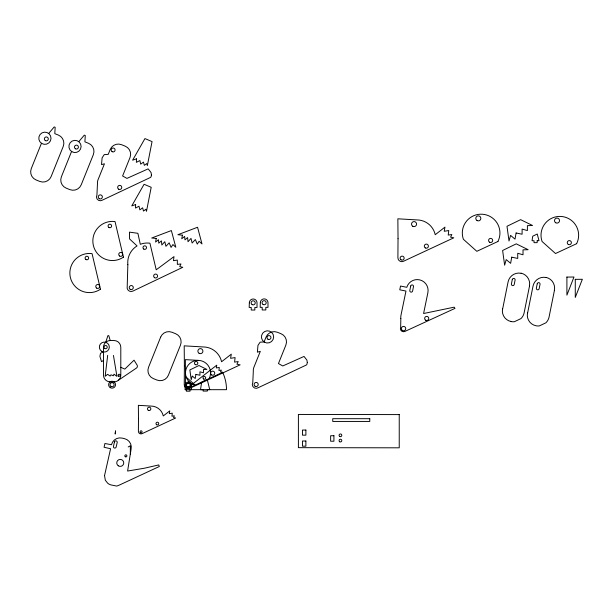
<?xml version="1.0" encoding="UTF-8"?>
<svg xmlns="http://www.w3.org/2000/svg" width="613" height="613" viewBox="0 0 613 613"><rect width="100%" height="100%" fill="white"/><g stroke="black" fill="none" stroke-linecap="round" stroke-linejoin="round"><path stroke-width="0.92" d="M185.478 372.727L185.387 385.569A2.598 2.598 0 0 0 189.08 387.945L222.649 372.298A41.148 41.148 0 0 1 226.504 389.684L185.356 389.684L216.757 365.164L216.274 367.938L219.293 367.455L218.925 370.474L221.339 370.106L220.511 371.861L222.649 372.298M185.233 385.087L185.072 389.707L186.375 389.707L186.375 391.178L189.992 391.178L189.992 389.707L191.425 389.707L191.425 385.087M130.331 454.156L130.347 445.812L128.217 446.938M107.681 355.364L105.152 376.305L107.604 374.328L110.133 376.068L110.999 374.804L113.374 375.754L114.003 374.175L116.93 376.382L113.451 355.44M502.683 308.776L508.085 281.926A11.042 11.042 0 0 1 521.081 273.275M529.486 286.171L524.084 313.021A11.164 11.164 0 0 1 520.943 318.607L514.437 321.695A10.835 10.835 0 0 1 511.135 321.564M527.617 312.982L533.019 286.133A11.042 11.042 0 0 1 546.014 277.482M554.428 290.378L549.026 317.228A11.164 11.164 0 0 1 545.884 322.806L539.379 325.901A10.835 10.835 0 0 1 536.076 325.771A10.735 10.735 0 0 1 527.54 312.959M105.735 342.284L107.911 335.625L108.762 335.625L110.24 340.529A6.781 6.781 0 0 0 103.459 347.318L103.459 375.072A6.781 6.781 0 0 0 110.072 381.853M41.446 143.289L31.278 168.606A8.743 8.743 0 0 0 36.129 179.969L39.761 181.425A8.743 8.743 0 0 0 51.132 176.575L63.231 146.446A8.743 8.743 0 0 0 58.381 135.075L54.787 133.634L55.178 127.305L54.212 126.922L48.68 133.458M71.552 151.488L61.384 176.797A8.743 8.743 0 0 0 66.235 188.168L69.867 189.624A8.743 8.743 0 0 0 81.23 184.774L93.337 154.645A8.743 8.743 0 0 0 88.479 143.273L84.893 141.833L85.284 135.504L84.318 135.121L78.786 141.649M103.459 360.467L101.52 361.67L99.896 356.322L100.547 353.241L103.459 351.877M566.902 277.091L573.975 277.015L566.902 295.144L566.902 277.015M575.278 279.359L582.35 279.275L575.278 297.412L575.278 279.275M110.24 340.529L114.018 340.529A6.781 6.781 0 0 1 120.799 347.318L120.799 375.072A6.781 6.781 0 0 1 118.278 380.351M110.24 381.861L114.018 381.861M198.014 360.36L185.356 359.632L185.471 372.903M120.799 367.317L124.814 369.103L134.04 360.176L137.059 365.026A2.253 2.253 0 0 1 136.408 368.084L117.328 380.995A6.781 6.781 0 0 1 114.072 381.853M186.191 377.087L195.149 385.117A12.544 12.544 0 0 1 186.068 369.087A12.544 12.544 0 0 1 202.765 361.295A12.544 12.544 0 0 1 209.217 378.558M511.142 321.526A10.735 10.735 0 0 1 502.606 308.753M521.104 273.191A10.858 10.858 0 0 1 529.41 286.156M546.037 277.39A10.858 10.858 0 0 1 554.344 290.363M138.484 418.618L138.392 431.284A2.598 2.598 0 0 0 142.093 433.659L175.655 418.005L173.525 417.576L174.353 415.821L171.939 416.189L172.299 413.17L169.288 413.652L169.77 410.879L163.28 415.943A12.544 12.544 0 0 0 151.028 406.074L138.369 405.339L138.484 418.618M184.383 365.769L184.245 384.765A3.9 3.9 0 0 0 189.792 388.328L240.143 364.85L236.94 364.206L238.181 361.57L234.564 362.114L235.101 357.594L230.58 358.314L231.3 354.153L221.577 361.747A18.811 18.811 0 0 0 203.194 346.95L184.199 345.847L184.383 365.769M398.036 238.725L397.898 257.728A3.9 3.9 0 0 0 403.446 261.291L453.796 237.813L450.593 237.162L451.835 234.534L448.218 235.078L448.762 230.549L444.233 231.277L444.961 227.116L435.23 234.71A18.811 18.811 0 0 0 416.855 219.914L397.86 218.81L398.036 238.725M151.457 174.927L151.097 176.674A2.452 2.452 0 0 1 150.423 177.471L102.501 200.076A3.847 3.847 0 0 1 96.931 195.064L97.467 183.616A8.743 8.743 0 0 1 98.065 179.678L104.455 163.778L101.52 164.613L102.118 157.802L104.264 154.606L108.233 154.369L110.171 149.549A8.743 8.743 0 0 1 121.543 144.691L125.167 146.155A8.743 8.743 0 0 1 130.017 157.518L122.6 175.985L126.929 178.398L148.177 168.859L151.043 172.521L151.457 174.927M307.305 362.498L306.944 364.245A2.452 2.452 0 0 1 306.278 365.041L258.349 387.646A3.847 3.847 0 0 1 252.778 382.635L253.315 371.187A8.743 8.743 0 0 1 253.92 367.248L260.303 351.356L257.376 352.184L257.973 345.372L260.111 342.177L264.088 341.939L266.027 337.119A8.743 8.743 0 0 1 277.39 332.261L281.022 333.725A8.743 8.743 0 0 1 285.873 345.088L278.455 363.555L282.777 365.969L304.025 356.437L306.898 360.099L307.305 362.498M400.833 318.568L400.664 327.319A3.149 3.149 0 0 0 405.009 331.38L454.969 308.393L454.202 307.167L423.591 313.519L427.882 292.685A10.896 10.896 0 0 0 419.905 279.926A10.896 10.896 0 0 0 406.787 287.305L400.527 286.049L399.768 289.819L405.967 291.06L400.994 315.189A10.896 10.896 0 0 0 400.833 318.568M537.187 240.687L537.149 242.664L534.038 242.664L534.038 240.763L532.046 240.687L532.758 236.181L537.249 234.005L538.98 240.648L537.187 240.687M127.849 264.663L127.22 286.409A4.03 4.03 0 0 0 132.914 291.083L182.781 267.299L179.739 266.594L180.965 263.958L177.356 264.395L177.341 260.065L173.479 260.686L173.992 256.609L156.215 269.804L149.924 243.192A19.585 19.585 0 0 0 140.308 244.311L137.894 233.308L129.458 232.135L129.588 238.955L137.059 245.92A19.585 19.585 0 0 0 127.849 264.663M136.492 158.844L136.37 162.345L139.871 160.537L140.714 164.154L143.488 162.1L144.331 165.364L146.745 163.548L147.35 165.602L152.055 141.595L144.936 138.576L132.63 160.177L136.492 158.844M135.634 204.55L135.511 208.052L139.013 206.244L139.856 209.861L142.63 207.807L143.48 211.071L145.894 209.255L146.492 211.309L151.196 187.302L144.078 184.283L131.772 205.884L135.634 204.55M249.345 302.837L249.184 307.458L251.23 307.458L251.23 310.032L254.847 310.032L254.847 307.458L257.016 307.458L257.016 302.837A3.831 3.831 0 0 0 253.184 298.998A3.831 3.831 0 0 0 249.345 302.837M260.326 302.722L260.165 307.351L262.203 307.351L262.203 309.963L265.82 309.963L265.82 307.351L267.988 307.351L267.988 302.722A3.831 3.831 0 0 0 264.157 298.891A3.831 3.831 0 0 0 260.326 302.722M207.355 389.669L207.309 391.071L203.148 391.071L203.148 389.776L200.505 389.669L201.646 382.297L207.255 379.593L209.746 389.615L207.355 389.669M104.539 475.604L105.329 480.24L107.696 483.205A8.82 8.82 0 0 0 111.367 485.013L116.761 486.078L118.96 485.251L159.311 466.508L158.759 464.93L144.323 468.232L127.604 471.037L131.09 449.191A8.82 8.82 0 0 0 124.447 438.632L122.056 438.088A8.82 8.82 0 0 0 111.497 444.731L104.93 443.505L104.072 447.26L110.585 448.739L104.539 475.604M195.938 374.405L195.21 378.512L192.244 376.014L191.21 379.754L189.861 369.938L198.949 365.524L206.895 369.424L203.462 369.524L203.462 372.796L199.93 371.807L199.93 375.24L195.938 374.405M511.725 257.176L510.637 263.329L506.192 259.59L504.637 265.199L502.614 250.479L516.246 243.851L528.161 249.698L523.019 249.851L523.019 254.763L517.724 253.284L517.724 258.425L511.725 257.176M516.108 232.978L515.012 239.131L510.575 235.392L509.012 241.001L506.989 226.281L520.621 219.661L532.544 225.5L527.402 225.653L527.402 230.565L522.1 229.086L522.1 234.227L516.108 232.978M156.238 238.472L155.564 242.058L158.468 239.721L158.782 243.146L161.434 240.863L161.847 245.016L164.805 241.691L165.947 246.311L169.173 242.832L171.088 247.407L172.912 244.549L175.816 247.246L171.372 230.557L151.71 238.005L156.238 238.472M182.413 235.177L181.739 238.756L184.651 236.419L184.957 239.852L187.609 237.56L188.022 241.721L190.988 238.396L192.13 243.016L195.348 239.537L197.271 244.104L199.087 241.254L201.999 243.951L197.555 227.262L177.893 234.71L182.413 235.177M410.695 286.087L409.821 290.432A1.425 1.425 0 0 0 410.932 292.11A1.425 1.425 0 0 0 412.61 290.991L413.484 286.646A1.425 1.425 0 0 0 412.373 284.968A1.425 1.425 0 0 0 410.695 286.087M512.292 279.574L511.418 283.919A1.425 1.425 0 0 0 512.537 285.597A1.425 1.425 0 0 0 514.215 284.478L515.089 280.133A1.425 1.425 0 0 0 513.97 278.455A1.425 1.425 0 0 0 512.292 279.574M537.233 283.781L536.36 288.125A1.425 1.425 0 0 0 537.471 289.803A1.425 1.425 0 0 0 539.149 288.685L540.022 284.34A1.425 1.425 0 0 0 538.911 282.662A1.425 1.425 0 0 0 537.233 283.781M114.485 441.919L113.466 446.371A1.387 1.387 0 0 0 114.508 448.034A1.387 1.387 0 0 0 116.163 446.992L117.183 442.532A1.387 1.387 0 0 0 116.141 440.877A1.387 1.387 0 0 0 114.485 441.919M160.652 337.119L148.545 367.248A8.743 8.743 0 0 0 153.403 378.619L157.028 380.075A8.743 8.743 0 0 0 168.399 375.217L180.498 345.088A8.743 8.743 0 0 0 175.647 333.725L172.023 332.261A8.743 8.743 0 0 0 160.652 337.119M497.925 241.484L476.822 251.322L463.39 239.285A18.811 18.811 0 0 1 482.324 214.228A18.811 18.811 0 0 1 497.925 241.484M576.618 243.698L555.516 253.529L542.084 241.491A18.811 18.811 0 0 1 561.018 216.443A18.811 18.811 0 0 1 576.618 243.698M369.777 418.694L332.744 418.694L332.744 421.438L369.777 421.438L369.777 418.694M305.887 430.042L302.462 430.042L302.462 435.153L305.887 435.153L305.887 430.042M115.52 430.985L115.206 433.889L115.52 430.985M333.916 435.728L330.637 435.728L330.637 441.214L333.916 441.214L333.916 435.728M305.887 441.008L302.462 441.008L302.462 446.187L305.887 446.187L305.887 441.008M399.232 414.595L298.401 414.442L298.401 447.666L399.232 447.812L399.232 414.595M123.443 257.154L115.029 221.554A19.585 19.585 0 0 0 93.368 245.468A19.585 19.585 0 0 0 123.443 257.154M100.463 289.213L92.05 253.621A19.585 19.585 0 0 0 70.388 277.536A19.585 19.585 0 0 0 100.463 289.213M41.692 143.45A6.107 6.107 0 0 0 51.009 138.438A6.107 6.107 0 0 0 42.006 132.875A6.107 6.107 0 0 0 41.692 143.45M45.339 140.592A1.969 1.969 0 0 0 48.304 138.921A1.969 1.969 0 0 0 45.37 137.189A1.969 1.969 0 0 0 45.339 140.592M112.125 151.672A1.969 1.969 0 0 0 115.091 149.993A1.969 1.969 0 0 0 112.164 148.262A1.969 1.969 0 0 0 112.125 151.672M99.275 198.689A2.061 2.061 0 0 0 102.363 196.903A2.061 2.061 0 0 0 99.275 195.126A2.061 2.061 0 0 0 99.275 198.689M71.798 151.649A6.107 6.107 0 0 0 81.108 146.637A6.107 6.107 0 0 0 72.112 141.074A6.107 6.107 0 0 0 71.798 151.649M75.437 148.79A1.969 1.969 0 0 0 78.41 147.12A1.969 1.969 0 0 0 75.476 145.381A1.969 1.969 0 0 0 75.437 148.79M255.131 386.259A2.061 2.061 0 0 0 258.219 384.481A2.061 2.061 0 0 0 255.131 382.696A2.061 2.061 0 0 0 255.131 386.259M264.333 342.1A6.107 6.107 0 0 0 273.651 337.081A6.107 6.107 0 0 0 264.647 331.526A6.107 6.107 0 0 0 264.333 342.1M267.981 339.242A1.969 1.969 0 0 0 270.946 337.564A1.969 1.969 0 0 0 268.011 335.832A1.969 1.969 0 0 0 267.981 339.242M101.796 351.379A4.996 4.996 0 0 0 109.329 347.127A4.996 4.996 0 0 0 101.881 342.728A4.996 4.996 0 0 0 101.796 351.379M110.217 387.638A3.479 3.479 0 0 0 115.543 384.841A3.479 3.479 0 0 0 110.455 381.623A3.479 3.479 0 0 0 110.217 387.638M111.045 386.481A2.061 2.061 0 0 0 114.125 384.703A2.061 2.061 0 0 0 111.045 382.918A2.061 2.061 0 0 0 111.045 386.481M104.739 348.475A1.609 1.609 0 0 0 107.229 347.219A1.609 1.609 0 0 0 104.9 345.694A1.609 1.609 0 0 0 104.739 348.475M118.638 376.16A1.027 1.027 0 0 0 120.186 375.271A1.027 1.027 0 0 0 118.638 374.382A1.027 1.027 0 0 0 118.638 376.16M118.301 465.803A3.502 3.502 0 0 0 123.749 463.137A3.502 3.502 0 0 0 118.715 459.75A3.502 3.502 0 0 0 118.301 465.803M125.343 456.754A1.027 1.027 0 0 0 126.891 455.865A1.027 1.027 0 0 0 125.343 454.976A1.027 1.027 0 0 0 125.343 456.754M108.869 227.438A1.778 1.778 0 0 0 111.627 226.074A1.778 1.778 0 0 0 109.068 224.366A1.778 1.778 0 0 0 108.869 227.438M119.635 256.05A1.977 1.977 0 0 0 122.692 254.502A1.977 1.977 0 0 0 119.834 252.633A1.977 1.977 0 0 0 119.635 256.05M85.889 259.506A1.778 1.778 0 0 0 88.655 258.142A1.778 1.778 0 0 0 86.088 256.433A1.778 1.778 0 0 0 85.889 259.506M96.662 288.11A1.977 1.977 0 0 0 99.712 286.57A1.977 1.977 0 0 0 96.854 284.693A1.977 1.977 0 0 0 96.662 288.11M154.537 277.681A1.977 1.977 0 0 0 157.587 276.141A1.977 1.977 0 0 0 154.729 274.264A1.977 1.977 0 0 0 154.537 277.681M143.764 249.077A1.778 1.778 0 0 0 146.522 247.713A1.778 1.778 0 0 0 143.963 246.005A1.778 1.778 0 0 0 143.764 249.077M130.24 289.313A2.031 2.031 0 0 0 133.297 287.589A2.031 2.031 0 0 0 130.278 285.804A2.031 2.031 0 0 0 130.24 289.313M187.478 386.926A2.015 2.015 0 0 0 190.505 385.179A2.015 2.015 0 0 0 187.478 383.439A2.015 2.015 0 0 0 187.478 386.926M211.669 374.98A2.061 2.061 0 0 0 214.757 373.194A2.061 2.061 0 0 0 211.669 371.409A2.061 2.061 0 0 0 211.669 374.98M199.11 353.31A2.521 2.521 0 0 0 202.918 351.165A2.521 2.521 0 0 0 199.156 348.943A2.521 2.521 0 0 0 199.11 353.31M252.15 304.615A2.061 2.061 0 0 0 255.238 302.837A2.061 2.061 0 0 0 252.15 301.052A2.061 2.061 0 0 0 252.15 304.615M339.74 436.487A1.364 1.364 0 0 0 341.793 435.33A1.364 1.364 0 0 0 339.763 434.134A1.364 1.364 0 0 0 339.74 436.487M339.74 441.766A1.364 1.364 0 0 0 341.793 440.609A1.364 1.364 0 0 0 339.763 439.406A1.364 1.364 0 0 0 339.74 441.766M186.59 387.646A3.096 3.096 0 0 0 191.417 385.301A3.096 3.096 0 0 0 186.973 382.297A3.096 3.096 0 0 0 186.59 387.646M187.302 386.864A2.061 2.061 0 0 0 190.382 385.087A2.061 2.061 0 0 0 187.302 383.301A2.061 2.061 0 0 0 187.302 386.864M203.669 379.049A1.372 1.372 0 0 0 205.723 377.861A1.372 1.372 0 0 0 203.669 376.673A1.372 1.372 0 0 0 203.669 379.049M195.294 364.597A1.678 1.678 0 0 0 197.83 363.172A1.678 1.678 0 0 0 195.325 361.693A1.678 1.678 0 0 0 195.294 364.597M555.738 222.757A2.521 2.521 0 0 0 559.539 220.611A2.521 2.521 0 0 0 555.784 218.397A2.521 2.521 0 0 0 555.738 222.757M568.297 244.426A2.061 2.061 0 0 0 571.385 242.641A2.061 2.061 0 0 0 568.297 240.863A2.061 2.061 0 0 0 568.297 244.426M489.603 242.219A2.061 2.061 0 0 0 492.691 240.434A2.061 2.061 0 0 0 489.603 238.656A2.061 2.061 0 0 0 489.603 242.219M477.044 220.55A2.521 2.521 0 0 0 480.845 218.404A2.521 2.521 0 0 0 477.09 216.182A2.521 2.521 0 0 0 477.044 220.55M263.107 304.492A2.061 2.061 0 0 0 266.195 302.707A2.061 2.061 0 0 0 263.107 300.929A2.061 2.061 0 0 0 263.107 304.492M140.561 432.732A1.027 1.027 0 0 0 142.101 431.836A1.027 1.027 0 0 0 140.561 430.947A1.027 1.027 0 0 0 140.561 432.732M148.308 410.312A1.678 1.678 0 0 0 150.844 408.886A1.678 1.678 0 0 0 148.338 407.4A1.678 1.678 0 0 0 148.308 410.312M156.683 424.763A1.372 1.372 0 0 0 158.736 423.568A1.372 1.372 0 0 0 156.683 422.38A1.372 1.372 0 0 0 156.683 424.763M412.771 226.266A2.521 2.521 0 0 0 416.572 224.128A2.521 2.521 0 0 0 412.81 221.906A2.521 2.521 0 0 0 412.771 226.266M425.33 247.936A2.061 2.061 0 0 0 428.41 246.158A2.061 2.061 0 0 0 425.33 244.372A2.061 2.061 0 0 0 425.33 247.936M401.017 259.812A2.015 2.015 0 0 0 404.151 258.288A2.015 2.015 0 0 0 401.262 256.326A2.015 2.015 0 0 0 401.017 259.812M402.381 330.422A2.176 2.176 0 0 0 405.729 328.683A2.176 2.176 0 0 0 402.549 326.652A2.176 2.176 0 0 0 402.381 330.422M425.675 320.224A2.061 2.061 0 0 0 428.755 318.438A2.061 2.061 0 0 0 425.675 316.66A2.061 2.061 0 0 0 425.675 320.224M118.677 189.202A2.061 2.061 0 0 0 121.765 187.425A2.061 2.061 0 0 0 118.677 185.639A2.061 2.061 0 0 0 118.677 189.202"/></g></svg>
